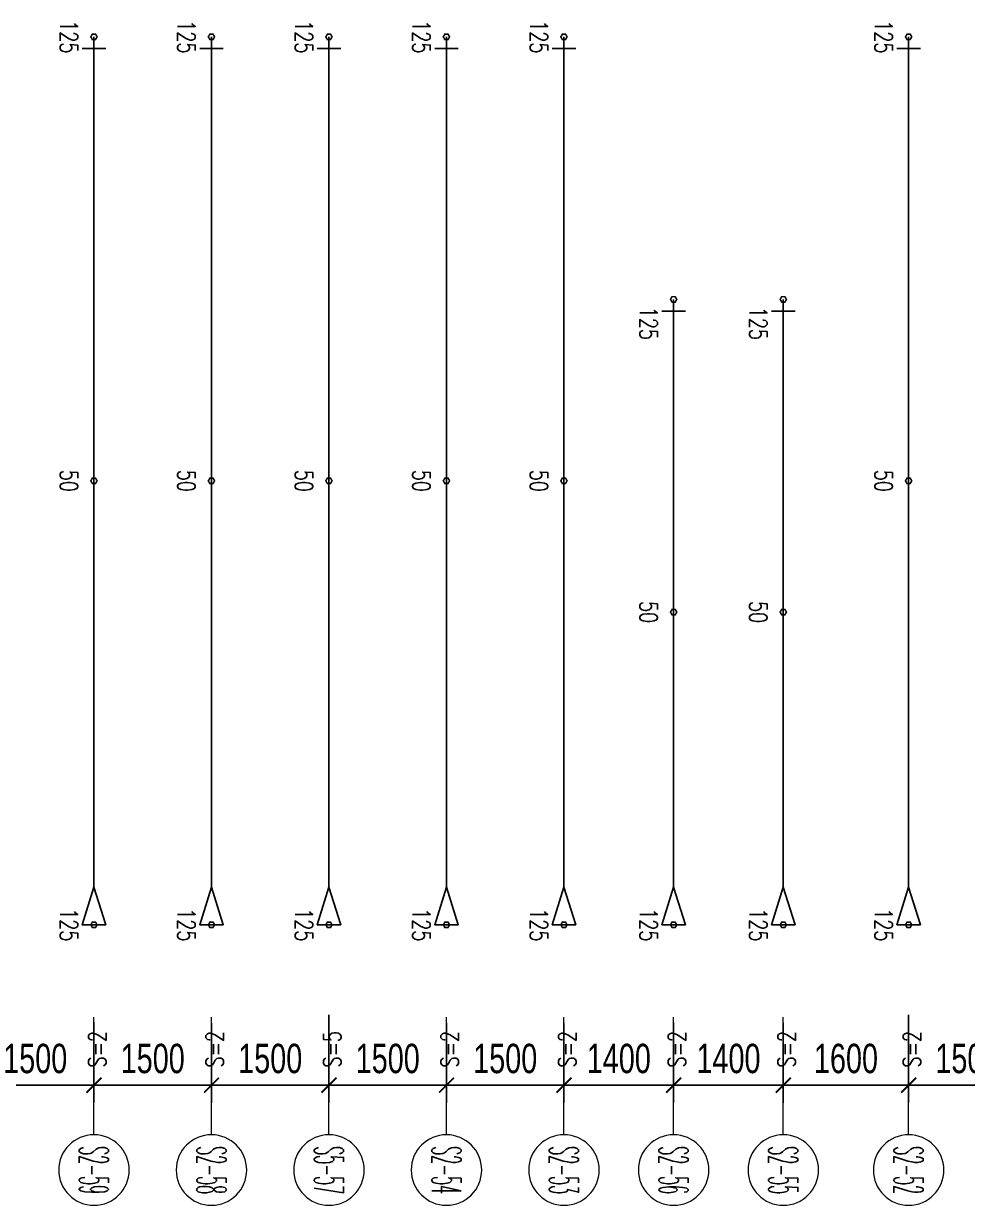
# Model space of a CAD drawing. Header units: millimetres. Extents: x 118516 to 588795, y -24154 to 50684.
# Drawn here: x 546102 to 558150, y 4690 to 19769 of the extents above; entities that cross this region are included whole.
import ezdxf
from ezdxf.enums import TextEntityAlignment as Align

# ---------------------------------------------------------------- set-up
doc = ezdxf.new("R2010")
doc.units = ezdxf.units.MM
doc.layers.get('0').update_dxf_attribs({"lineweight": 20})
doc.layers.get('Defpoints').update_dxf_attribs({"color": 151, "lineweight": 9})
doc.layers.add('ARES_TAG', color=3, linetype='Continuous')
doc.layers.add('NDC_S_TENDON', color=10, linetype='Continuous')
doc.layers.add('Current plane_Column', color=7, linetype='Continuous', true_color=0x4b00ff)
for name, color, linetype, lineweight in [('NDC_S-TENDON', 6, 'Continuous', 35), ('NDC_S_ANNO', 7, 'Continuous', 20), ('NDC_S_DIM', 1, 'Continuous', 15), ('NDC_S_SYMBOL', 1, 'Continuous', 15)]:
    doc.layers.add(name, color=color, linetype=linetype, lineweight=lineweight)
doc.styles.add('ARES_ROMANS_0.36', font='romans.shx', dxfattribs={"width": 0.36, "bigfont": 'vns.shx'})
doc.styles.add('NDC_ANNO', font='', dxfattribs={"width": 0.8})
doc.styles.add('NDC_DIM', font='', dxfattribs={"width": 0.75})
doc.styles.get('NDC_ANNO').set_extended_font_data('Dotum')
doc.styles.get('NDC_DIM').set_extended_font_data('Dotum')
doc.dimstyles.new('NDC_dim_150', dxfattribs={"dimscale": 150, "dimtxt": 2.5, "dimasz": 1.5, "dimexe": 1.5, "dimexo": 2.5, "dimgap": 1, "dimtad": 1, "dimdec": 0, "dimzin": 0, "dimdsep": 46, "dimtxsty": 'NDC_DIM', "dimblk": 'DIMMARK', "dimcen": 0.09, "dimdle": 1.2, "dimclrd": 1, "dimclre": 1, "dimclrt": 3, "dimadec": 0, "dimazin": 0, "dimtfac": 1, "dimtdec": 0, "dimtix": 1, "dimtofl": 0, "dimtmove": 0, "dimatfit": 3, "dimfxl": 8, "dimfxlon": 1, "dimtolj": 1, "dimtzin": 0, "dimarcsym": 0})

# ---------------------------------------------------------------- blocks, each defined once
blk = doc.blocks.new('*U695')
at = {"layer": 'NDC_S_SYMBOL', "color": 3}
blk.add_line((-7323, 0), (-5823, 0), dxfattribs=at)
blk.add_circle((-7773, 0), 450, dxfattribs=at)
at = {"layer": 'NDC_S_TENDON'}
for p, q in [((-3644, 0), (-3144, 0)), ((-3144, 0), (2787, 0)), ((2787, 0), (2336, 0)), ((2336, 0), (3336, 0)), ((3186, -150), (3186, 150))]:
    blk.add_line(p, q, dxfattribs=at)
blk.add_lwpolyline([(-4164, 0), (-4644, 150), (-4644, -150), (-4164, 0), (-3644, 0)], dxfattribs=at)
at = {"layer": 'ARES_TAG', "style": 'ARES_ROMANS_0.36', "width": 0.36}
blk.add_attdef('S3', text='', height=375, dxfattribs=at).set_placement((-7773, 0), align=Align.MIDDLE_CENTER)
blk = doc.blocks.new('*U657')
at = {"layer": 'NDC_S_SYMBOL', "color": 3}
blk.add_line((-7323, 0), (-5823, 0), dxfattribs=at)
blk.add_circle((-7773, 0), 450, dxfattribs=at)
at = {"layer": 'NDC_S_TENDON'}
for p, q in [((-3644, 0), (-3144, 0)), ((-3144, 0), (2787, 0)), ((2787, 0), (5686, 0)), ((5686, 0), (6686, 0)), ((6536, -150), (6536, 150))]:
    blk.add_line(p, q, dxfattribs=at)
blk.add_lwpolyline([(-4164, 0), (-4644, 150), (-4644, -150), (-4164, 0), (-3644, 0)], dxfattribs=at)
at = {"layer": 'ARES_TAG', "style": 'ARES_ROMANS_0.36', "width": 0.36}
blk.add_attdef('S3', text='', height=375, dxfattribs=at).set_placement((-7773, 0), align=Align.MIDDLE_CENTER)
blk = doc.blocks.new('HTB TDY')
at = {"layer": 'NDC_S-TENDON', "linetype": 'Continuous'}
for points, elevation in [([(38290, 10100, 20, 20, 0), (38270, 10135, 20, 20, 0), (38230, 10135, 20, 20, 0), (38210, 10100, 20, 20, 0), (38230, 10065, 20, 20, 0), (38270, 10065, 20, 20, 0)], 3575), ([(38290, 10100, 20, 20, 0), (38270, 10135, 20, 20, 0), (38230, 10135, 20, 20, 0), (38210, 10100, 20, 20, 0), (38230, 10065, 20, 20, 0), (38270, 10065, 20, 20, 0)], 3575), ([(39790, 10100, 20, 20, 0), (39770, 10135, 20, 20, 0), (39730, 10135, 20, 20, 0), (39710, 10100, 20, 20, 0), (39730, 10065, 20, 20, 0), (39770, 10065, 20, 20, 0)], 3575), ([(39790, 10100, 20, 20, 0), (39770, 10135, 20, 20, 0), (39730, 10135, 20, 20, 0), (39710, 10100, 20, 20, 0), (39730, 10065, 20, 20, 0), (39770, 10065, 20, 20, 0)], 3575), ([(41290, 10100, 20, 20, 0), (41270, 10135, 20, 20, 0), (41230, 10135, 20, 20, 0), (41210, 10100, 20, 20, 0), (41230, 10065, 20, 20, 0), (41270, 10065, 20, 20, 0)], 3575), ([(41290, 10100, 20, 20, 0), (41270, 10135, 20, 20, 0), (41230, 10135, 20, 20, 0), (41210, 10100, 20, 20, 0), (41230, 10065, 20, 20, 0), (41270, 10065, 20, 20, 0)], 3575), ([(42790, 10100, 20, 20, 0), (42770, 10135, 20, 20, 0), (42730, 10135, 20, 20, 0), (42710, 10100, 20, 20, 0), (42730, 10065, 20, 20, 0), (42770, 10065, 20, 20, 0)], 3575), ([(42790, 10100, 20, 20, 0), (42770, 10135, 20, 20, 0), (42730, 10135, 20, 20, 0), (42710, 10100, 20, 20, 0), (42730, 10065, 20, 20, 0), (42770, 10065, 20, 20, 0)], 3575), ([(44290, 10100, 20, 20, 0), (44270, 10135, 20, 20, 0), (44230, 10135, 20, 20, 0), (44210, 10100, 20, 20, 0), (44230, 10065, 20, 20, 0), (44270, 10065, 20, 20, 0)], 3575), ([(44290, 10100, 20, 20, 0), (44270, 10135, 20, 20, 0), (44230, 10135, 20, 20, 0), (44210, 10100, 20, 20, 0), (44230, 10065, 20, 20, 0), (44270, 10065, 20, 20, 0)], 3575), ([(48690, 10100, 20, 20, 0), (48670, 10135, 20, 20, 0), (48630, 10135, 20, 20, 0), (48610, 10100, 20, 20, 0), (48630, 10065, 20, 20, 0), (48670, 10065, 20, 20, 0)], 3575), ([(48690, 10100, 20, 20, 0), (48670, 10135, 20, 20, 0), (48630, 10135, 20, 20, 0), (48610, 10100, 20, 20, 0), (48630, 10065, 20, 20, 0), (48670, 10065, 20, 20, 0)], 3575), ([(45690, 6750, 20, 20, 0), (45670, 6785, 20, 20, 0), (45630, 6785, 20, 20, 0), (45610, 6750, 20, 20, 0), (45630, 6715, 20, 20, 0), (45670, 6715, 20, 20, 0)], 3575), ([(45690, 6750, 20, 20, 0), (45670, 6785, 20, 20, 0), (45630, 6785, 20, 20, 0), (45610, 6750, 20, 20, 0), (45630, 6715, 20, 20, 0), (45670, 6715, 20, 20, 0)], 3575), ([(47090, 6750, 20, 20, 0), (47070, 6785, 20, 20, 0), (47030, 6785, 20, 20, 0), (47010, 6750, 20, 20, 0), (47030, 6715, 20, 20, 0), (47070, 6715, 20, 20, 0)], 3575), ([(47090, 6750, 20, 20, 0), (47070, 6785, 20, 20, 0), (47030, 6785, 20, 20, 0), (47010, 6750, 20, 20, 0), (47030, 6715, 20, 20, 0), (47070, 6715, 20, 20, 0)], 3575), ([(38290, 4435, 20, 20, 0), (38270, 4470, 20, 20, 0), (38230, 4470, 20, 20, 0), (38210, 4435, 20, 20, 0), (38230, 4400, 20, 20, 0), (38270, 4400, 20, 20, 0)], 3500), ([(38290, 4435, 20, 20, 0), (38270, 4470, 20, 20, 0), (38230, 4470, 20, 20, 0), (38210, 4435, 20, 20, 0), (38230, 4400, 20, 20, 0), (38270, 4400, 20, 20, 0)], 3500), ([(39790, 4435, 20, 20, 0), (39770, 4470, 20, 20, 0), (39730, 4470, 20, 20, 0), (39710, 4435, 20, 20, 0), (39730, 4400, 20, 20, 0), (39770, 4400, 20, 20, 0)], 3500), ([(39790, 4435, 20, 20, 0), (39770, 4470, 20, 20, 0), (39730, 4470, 20, 20, 0), (39710, 4435, 20, 20, 0), (39730, 4400, 20, 20, 0), (39770, 4400, 20, 20, 0)], 3500), ([(41290, 4435, 20, 20, 0), (41270, 4470, 20, 20, 0), (41230, 4470, 20, 20, 0), (41210, 4435, 20, 20, 0), (41230, 4400, 20, 20, 0), (41270, 4400, 20, 20, 0)], 3500), ([(41290, 4435, 20, 20, 0), (41270, 4470, 20, 20, 0), (41230, 4470, 20, 20, 0), (41210, 4435, 20, 20, 0), (41230, 4400, 20, 20, 0), (41270, 4400, 20, 20, 0)], 3500), ([(42790, 4435, 20, 20, 0), (42770, 4470, 20, 20, 0), (42730, 4470, 20, 20, 0), (42710, 4435, 20, 20, 0), (42730, 4400, 20, 20, 0), (42770, 4400, 20, 20, 0)], 3500), ([(42790, 4435, 20, 20, 0), (42770, 4470, 20, 20, 0), (42730, 4470, 20, 20, 0), (42710, 4435, 20, 20, 0), (42730, 4400, 20, 20, 0), (42770, 4400, 20, 20, 0)], 3500), ([(44290, 4435, 20, 20, 0), (44270, 4470, 20, 20, 0), (44230, 4470, 20, 20, 0), (44210, 4435, 20, 20, 0), (44230, 4400, 20, 20, 0), (44270, 4400, 20, 20, 0)], 3500), ([(44290, 4435, 20, 20, 0), (44270, 4470, 20, 20, 0), (44230, 4470, 20, 20, 0), (44210, 4435, 20, 20, 0), (44230, 4400, 20, 20, 0), (44270, 4400, 20, 20, 0)], 3500), ([(48690, 4435, 20, 20, 0), (48670, 4470, 20, 20, 0), (48630, 4470, 20, 20, 0), (48610, 4435, 20, 20, 0), (48630, 4400, 20, 20, 0), (48670, 4400, 20, 20, 0)], 3500), ([(48690, 4435, 20, 20, 0), (48670, 4470, 20, 20, 0), (48630, 4470, 20, 20, 0), (48610, 4435, 20, 20, 0), (48630, 4400, 20, 20, 0), (48670, 4400, 20, 20, 0)], 3500), ([(45690, 2760, 20, 20, 0), (45670, 2795, 20, 20, 0), (45630, 2795, 20, 20, 0), (45610, 2760, 20, 20, 0), (45630, 2725, 20, 20, 0), (45670, 2725, 20, 20, 0)], 3500), ([(45690, 2760, 20, 20, 0), (45670, 2795, 20, 20, 0), (45630, 2795, 20, 20, 0), (45610, 2760, 20, 20, 0), (45630, 2725, 20, 20, 0), (45670, 2725, 20, 20, 0)], 3500), ([(47090, 2760, 20, 20, 0), (47070, 2795, 20, 20, 0), (47030, 2795, 20, 20, 0), (47010, 2760, 20, 20, 0), (47030, 2725, 20, 20, 0), (47070, 2725, 20, 20, 0)], 3500), ([(47090, 2760, 20, 20, 0), (47070, 2795, 20, 20, 0), (47030, 2795, 20, 20, 0), (47010, 2760, 20, 20, 0), (47030, 2725, 20, 20, 0), (47070, 2725, 20, 20, 0)], 3500), ([(38290, -1230, 20, 20, 0), (38270, -1195, 20, 20, 0), (38230, -1195, 20, 20, 0), (38210, -1230, 20, 20, 0), (38230, -1265, 20, 20, 0), (38270, -1265, 20, 20, 0)], 3575), ([(38290, -1230, 20, 20, 0), (38270, -1195, 20, 20, 0), (38230, -1195, 20, 20, 0), (38210, -1230, 20, 20, 0), (38230, -1265, 20, 20, 0), (38270, -1265, 20, 20, 0)], 3575), ([(39790, -1230, 20, 20, 0), (39770, -1195, 20, 20, 0), (39730, -1195, 20, 20, 0), (39710, -1230, 20, 20, 0), (39730, -1265, 20, 20, 0), (39770, -1265, 20, 20, 0)], 3575), ([(39790, -1230, 20, 20, 0), (39770, -1195, 20, 20, 0), (39730, -1195, 20, 20, 0), (39710, -1230, 20, 20, 0), (39730, -1265, 20, 20, 0), (39770, -1265, 20, 20, 0)], 3575), ([(41290, -1230, 20, 20, 0), (41270, -1195, 20, 20, 0), (41230, -1195, 20, 20, 0), (41210, -1230, 20, 20, 0), (41230, -1265, 20, 20, 0), (41270, -1265, 20, 20, 0)], 3575), ([(41290, -1230, 20, 20, 0), (41270, -1195, 20, 20, 0), (41230, -1195, 20, 20, 0), (41210, -1230, 20, 20, 0), (41230, -1265, 20, 20, 0), (41270, -1265, 20, 20, 0)], 3575), ([(42790, -1230, 20, 20, 0), (42770, -1195, 20, 20, 0), (42730, -1195, 20, 20, 0), (42710, -1230, 20, 20, 0), (42730, -1265, 20, 20, 0), (42770, -1265, 20, 20, 0)], 3575), ([(42790, -1230, 20, 20, 0), (42770, -1195, 20, 20, 0), (42730, -1195, 20, 20, 0), (42710, -1230, 20, 20, 0), (42730, -1265, 20, 20, 0), (42770, -1265, 20, 20, 0)], 3575), ([(44290, -1230, 20, 20, 0), (44270, -1195, 20, 20, 0), (44230, -1195, 20, 20, 0), (44210, -1230, 20, 20, 0), (44230, -1265, 20, 20, 0), (44270, -1265, 20, 20, 0)], 3575), ([(44290, -1230, 20, 20, 0), (44270, -1195, 20, 20, 0), (44230, -1195, 20, 20, 0), (44210, -1230, 20, 20, 0), (44230, -1265, 20, 20, 0), (44270, -1265, 20, 20, 0)], 3575), ([(45690, -1230, 20, 20, 0), (45670, -1195, 20, 20, 0), (45630, -1195, 20, 20, 0), (45610, -1230, 20, 20, 0), (45630, -1265, 20, 20, 0), (45670, -1265, 20, 20, 0)], 3575), ([(45690, -1230, 20, 20, 0), (45670, -1195, 20, 20, 0), (45630, -1195, 20, 20, 0), (45610, -1230, 20, 20, 0), (45630, -1265, 20, 20, 0), (45670, -1265, 20, 20, 0)], 3575), ([(47090, -1230, 20, 20, 0), (47070, -1195, 20, 20, 0), (47030, -1195, 20, 20, 0), (47010, -1230, 20, 20, 0), (47030, -1265, 20, 20, 0), (47070, -1265, 20, 20, 0)], 3575), ([(47090, -1230, 20, 20, 0), (47070, -1195, 20, 20, 0), (47030, -1195, 20, 20, 0), (47010, -1230, 20, 20, 0), (47030, -1265, 20, 20, 0), (47070, -1265, 20, 20, 0)], 3575), ([(48690, -1230, 20, 20, 0), (48670, -1195, 20, 20, 0), (48630, -1195, 20, 20, 0), (48610, -1230, 20, 20, 0), (48630, -1265, 20, 20, 0), (48670, -1265, 20, 20, 0)], 3575), ([(48690, -1230, 20, 20, 0), (48670, -1195, 20, 20, 0), (48630, -1195, 20, 20, 0), (48610, -1230, 20, 20, 0), (48630, -1265, 20, 20, 0), (48670, -1265, 20, 20, 0)], 3575)]:
    blk.add_lwpolyline(points, format="xyseb", close=True, dxfattribs=dict(at, elevation=elevation))
ref = blk.add_blockref('*U657', (38250, 3414, 3575), dxfattribs=dict(xscale=-1, rotation=270))
ref.add_attrib('S3', 'S2-59', dxfattribs={"layer": 'ARES_TAG', "height": 375, "rotation": 270, "style": 'ARES_ROMANS_0.36', "width": 0.36}).set_placement((38250, -4360, 3575), align=Align.MIDDLE_CENTER)
ref = blk.add_blockref('*U657', (39750, 3414, 3575), dxfattribs=dict(xscale=-1, rotation=270))
ref.add_attrib('S3', 'S2-58', dxfattribs={"layer": 'ARES_TAG', "height": 375, "rotation": 270, "style": 'ARES_ROMANS_0.36', "width": 0.36}).set_placement((39750, -4360, 3575), align=Align.MIDDLE_CENTER)
ref = blk.add_blockref('*U657', (41250, 3414, 3575), dxfattribs=dict(xscale=-1, rotation=270))
ref.add_attrib('S3', 'S5-57', dxfattribs={"layer": 'ARES_TAG', "height": 375, "rotation": 270, "style": 'ARES_ROMANS_0.36', "width": 0.36}).set_placement((41250, -4360, 3575), align=Align.MIDDLE_CENTER)
ref = blk.add_blockref('*U657', (42750, 3414, 3575), dxfattribs=dict(xscale=-1, rotation=270))
ref.add_attrib('S3', 'S2-54', dxfattribs={"layer": 'ARES_TAG', "height": 375, "rotation": 270, "style": 'ARES_ROMANS_0.36', "width": 0.36}).set_placement((42750, -4360, 3575), align=Align.MIDDLE_CENTER)
ref = blk.add_blockref('*U657', (44250, 3414, 3575), dxfattribs=dict(xscale=-1, rotation=270))
ref.add_attrib('S3', 'S2-53', dxfattribs={"layer": 'ARES_TAG', "height": 375, "rotation": 270, "style": 'ARES_ROMANS_0.36', "width": 0.36}).set_placement((44250, -4360, 3575), align=Align.MIDDLE_CENTER)
ref = blk.add_blockref('*U657', (48650, 3414, 3575), dxfattribs=dict(xscale=-1, rotation=270))
ref.add_attrib('S3', 'S2-52', dxfattribs={"layer": 'ARES_TAG', "height": 375, "rotation": 270, "style": 'ARES_ROMANS_0.36', "width": 0.36}).set_placement((48650, -4360, 3575), align=Align.MIDDLE_CENTER)
ref = blk.add_blockref('*U695', (45650, 3414, 3575), dxfattribs=dict(xscale=-1, rotation=270))
ref.add_attrib('S3', 'S2-56', dxfattribs={"layer": 'ARES_TAG', "height": 375, "rotation": 270, "style": 'ARES_ROMANS_0.36', "width": 0.36}).set_placement((45650, -4360, 3575), align=Align.MIDDLE_CENTER)
ref = blk.add_blockref('*U695', (47050, 3414, 3575), dxfattribs=dict(xscale=-1, rotation=270))
ref.add_attrib('S3', 'S2-55', dxfattribs={"layer": 'ARES_TAG', "height": 375, "rotation": 270, "style": 'ARES_ROMANS_0.36', "width": 0.36}).set_placement((47050, -4360, 3575), align=Align.MIDDLE_CENTER)
at = {"layer": 'NDC_S_ANNO', "linetype": 'Continuous', "char_height": 225, "attachment_point": 5, "line_spacing_factor": 0.75, "style": 'NDC_ANNO'}
for s, insert, rotation in [('\\FSTANDARD.shx;125', (37930, 10100, 3575), 270), ('\\FSTANDARD.shx;125', (39430, 10100, 3575), 270), ('\\FSTANDARD.shx;125', (40930, 10100, 3575), 270), ('\\FSTANDARD.shx;125', (42430, 10100, 3575), 270), ('\\FSTANDARD.shx;125', (43930, 10100, 3575), 270), ('\\FSTANDARD.shx;125', (48330, 10100, 3575), 270), ('\\FSTANDARD.shx;125', (45330, 6444, 3575), 270), ('\\FSTANDARD.shx;125', (46730, 6444, 3575), 270), ('\\FSTANDARD.shx;50', (37930, 4435, 3500), 270), ('\\FSTANDARD.shx;50', (39430, 4435, 3500), 270), ('\\FSTANDARD.shx;50', (40930, 4435, 3500), 270), ('\\FSTANDARD.shx;50', (42430, 4435, 3500), 270), ('\\FSTANDARD.shx;50', (43930, 4435, 3500), 270), ('\\FSTANDARD.shx;50', (48330, 4435, 3500), 270), ('\\FSTANDARD.shx;50', (45330, 2760, 3500), 270), ('\\FSTANDARD.shx;50', (46730, 2760, 3500), 270), ('\\FSTANDARD.shx;125', (37930, -1230, 3575), 270), ('\\FSTANDARD.shx;125', (39430, -1230, 3575), 270), ('\\FSTANDARD.shx;125', (40930, -1230, 3575), 270), ('\\FSTANDARD.shx;125', (42430, -1230, 3575), 270), ('\\FSTANDARD.shx;125', (43930, -1230, 3575), 270), ('\\FSTANDARD.shx;125', (45330, -1230, 3575), 270), ('\\FSTANDARD.shx;125', (46730, -1230, 3575), 270), ('\\FSTANDARD.shx;125', (48330, -1230, 3575), 270), ('\\FSTANDARD.shx;S=2', (38292, -2818, 3700), 90), ('\\FSTANDARD.shx;S=2', (39792, -2818, 3700), 90), ('{\\Fstandard|c129;S=\\Fstandard|c0;5}', (41292, -2818, 3700), 90), ('\\FSTANDARD.shx;S=2', (42792, -2818, 3700), 90), ('\\FSTANDARD.shx;S=2', (44292, -2818, 3700), 90), ('\\FSTANDARD.shx;S=2', (45692, -2818, 3700), 90), ('\\FSTANDARD.shx;S=2', (47092, -2818, 3700), 90), ('\\FSTANDARD.shx;S=2', (48692, -2818, 3700), 90)]:
    blk.add_mtext(s, dxfattribs=dict(at, insert=insert, rotation=rotation))
blk = doc.blocks.new('DIMMARK')
at = {"layer": 'NDC_S_DIM', "color": 1}
blk.add_line((-1.5, 0), (1, 0), dxfattribs=at)
at = {"layer": 'NDC_S_DIM', "color": 2, "const_width": 0.1}
blk.add_lwpolyline([(-0.424, -0.424), (0.424, 0.424)], dxfattribs=at)
blk = doc.blocks.new('*D296')
at = {"layer": 'Defpoints', "color": 0, "ltscale": 100, "transparency": 16777216}
for p in [(547000, 9705, 3567), (545500, 9594, 3563), (547000, 6224)]:
    blk.add_point(p, dxfattribs=at)
at = {"layer": 'NDC_S_DIM', "color": 1, "lineweight": -2, "ltscale": 100, "transparency": 16777216}
for p, q in [((545500, 7011), (545500, 5999)), ((547000, 7026), (547000, 5999)), ((545725, 6224), (546775, 6224))]:
    blk.add_line(p, q, dxfattribs=at)
at = {"layer": 'NDC_S_DIM', "color": 1, "lineweight": -2, "ltscale": 100, "transparency": 16777216, "xscale": 225, "yscale": 225, "zscale": 225, "rotation": 180}
blk.add_blockref('DIMMARK', (545500, 6224), dxfattribs=at)
at = {"layer": 'NDC_S_DIM', "color": 1, "lineweight": -2, "ltscale": 100, "transparency": 16777216, "xscale": 225, "yscale": 225, "zscale": 225}
blk.add_blockref('DIMMARK', (547000, 6224), dxfattribs=at)
at = {"layer": 'NDC_S_DIM', "color": 3, "ltscale": 100, "transparency": 16777216, "insert": (546250, 6562), "char_height": 375, "attachment_point": 5, "style": 'NDC_DIM'}
blk.add_mtext('\\A1;1500', dxfattribs=at)
blk = doc.blocks.new('*D297')
at = {"layer": 'Defpoints', "color": 0, "ltscale": 100, "transparency": 16777216}
for p in [(547000, 9705, 3567), (548500, 9613, 3568), (548500, 6224)]:
    blk.add_point(p, dxfattribs=at)
at = {"layer": 'NDC_S_DIM', "color": 1, "lineweight": -2, "ltscale": 100, "transparency": 16777216}
for p, q in [((547000, 7026), (547000, 5999)), ((548500, 7013), (548500, 5999)), ((547225, 6224), (548275, 6224))]:
    blk.add_line(p, q, dxfattribs=at)
at = {"layer": 'NDC_S_DIM', "color": 1, "lineweight": -2, "ltscale": 100, "transparency": 16777216, "xscale": 225, "yscale": 225, "zscale": 225, "rotation": 180}
blk.add_blockref('DIMMARK', (547000, 6224), dxfattribs=at)
at = {"layer": 'NDC_S_DIM', "color": 1, "lineweight": -2, "ltscale": 100, "transparency": 16777216, "xscale": 225, "yscale": 225, "zscale": 225}
blk.add_blockref('DIMMARK', (548500, 6224), dxfattribs=at)
at = {"layer": 'NDC_S_DIM', "color": 3, "ltscale": 100, "transparency": 16777216, "insert": (547750, 6562), "char_height": 375, "attachment_point": 5, "style": 'NDC_DIM'}
blk.add_mtext('\\A1;1500', dxfattribs=at)
blk = doc.blocks.new('*D298')
at = {"layer": 'Defpoints', "color": 0, "ltscale": 100, "transparency": 16777216}
for p in [(550000, 9659, 2875), (548500, 9613, 3568), (550000, 6224)]:
    blk.add_point(p, dxfattribs=at)
at = {"layer": 'NDC_S_DIM', "color": 1, "lineweight": -2, "ltscale": 100, "transparency": 16777216}
for p, q in [((550000, 7120), (550000, 5999)), ((548500, 7013), (548500, 5999)), ((548725, 6224), (549775, 6224))]:
    blk.add_line(p, q, dxfattribs=at)
at = {"layer": 'NDC_S_DIM', "color": 1, "lineweight": -2, "ltscale": 100, "transparency": 16777216, "xscale": 225, "yscale": 225, "zscale": 225, "rotation": 180}
blk.add_blockref('DIMMARK', (548500, 6224), dxfattribs=at)
at = {"layer": 'NDC_S_DIM', "color": 1, "lineweight": -2, "ltscale": 100, "transparency": 16777216, "xscale": 225, "yscale": 225, "zscale": 225}
blk.add_blockref('DIMMARK', (550000, 6224), dxfattribs=at)
at = {"layer": 'NDC_S_DIM', "color": 3, "ltscale": 100, "transparency": 16777216, "insert": (549250, 6562), "char_height": 375, "attachment_point": 5, "style": 'NDC_DIM'}
blk.add_mtext('\\A1;1500', dxfattribs=at)
blk = doc.blocks.new('*D299')
at = {"layer": 'Defpoints', "color": 0, "ltscale": 100, "transparency": 16777216}
for p in [(550000, 9659, 2875), (551500, 9659, 3575), (551500, 6224)]:
    blk.add_point(p, dxfattribs=at)
at = {"layer": 'NDC_S_DIM', "color": 1, "lineweight": -2, "ltscale": 100, "transparency": 16777216}
for p, q in [((550000, 7120), (550000, 5999)), ((551500, 7019), (551500, 5999)), ((550225, 6224), (551275, 6224))]:
    blk.add_line(p, q, dxfattribs=at)
at = {"layer": 'NDC_S_DIM', "color": 1, "lineweight": -2, "ltscale": 100, "transparency": 16777216, "xscale": 225, "yscale": 225, "zscale": 225, "rotation": 180}
blk.add_blockref('DIMMARK', (550000, 6224), dxfattribs=at)
at = {"layer": 'NDC_S_DIM', "color": 1, "lineweight": -2, "ltscale": 100, "transparency": 16777216, "xscale": 225, "yscale": 225, "zscale": 225}
blk.add_blockref('DIMMARK', (551500, 6224), dxfattribs=at)
at = {"layer": 'NDC_S_DIM', "color": 3, "ltscale": 100, "transparency": 16777216, "insert": (550750, 6562), "char_height": 375, "attachment_point": 5, "style": 'NDC_DIM'}
blk.add_mtext('\\A1;1500', dxfattribs=at)
blk = doc.blocks.new('*D300')
at = {"layer": 'Defpoints', "color": 0, "ltscale": 100, "transparency": 16777216}
for p in [(551500, 9668, 3568), (553000, 9668, 3568), (553000, 6224)]:
    blk.add_point(p, dxfattribs=at)
at = {"layer": 'NDC_S_DIM', "color": 1, "lineweight": -2, "ltscale": 100, "transparency": 16777216}
for p, q in [((551500, 7021), (551500, 5999)), ((553000, 7021), (553000, 5999)), ((551725, 6224), (552775, 6224))]:
    blk.add_line(p, q, dxfattribs=at)
at = {"layer": 'NDC_S_DIM', "color": 1, "lineweight": -2, "ltscale": 100, "transparency": 16777216, "xscale": 225, "yscale": 225, "zscale": 225, "rotation": 180}
blk.add_blockref('DIMMARK', (551500, 6224), dxfattribs=at)
at = {"layer": 'NDC_S_DIM', "color": 1, "lineweight": -2, "ltscale": 100, "transparency": 16777216, "xscale": 225, "yscale": 225, "zscale": 225}
blk.add_blockref('DIMMARK', (553000, 6224), dxfattribs=at)
at = {"layer": 'NDC_S_DIM', "color": 3, "ltscale": 100, "transparency": 16777216, "insert": (552250, 6562), "char_height": 375, "attachment_point": 5, "style": 'NDC_DIM'}
blk.add_mtext('\\A1;1500', dxfattribs=at)
blk = doc.blocks.new('*D301')
at = {"layer": 'Defpoints', "color": 0, "ltscale": 100, "transparency": 16777216}
for p in [(553000, 9668, 3568), (554400, 9672, 3575), (554400, 6224)]:
    blk.add_point(p, dxfattribs=at)
at = {"layer": 'NDC_S_DIM', "color": 1, "lineweight": -2, "ltscale": 100, "transparency": 16777216}
for p, q in [((553000, 7021), (553000, 5999)), ((554400, 7020), (554400, 5999)), ((553225, 6224), (554175, 6224))]:
    blk.add_line(p, q, dxfattribs=at)
at = {"layer": 'NDC_S_DIM', "color": 1, "lineweight": -2, "ltscale": 100, "transparency": 16777216, "xscale": 225, "yscale": 225, "zscale": 225, "rotation": 180}
blk.add_blockref('DIMMARK', (553000, 6224), dxfattribs=at)
at = {"layer": 'NDC_S_DIM', "color": 1, "lineweight": -2, "ltscale": 100, "transparency": 16777216, "xscale": 225, "yscale": 225, "zscale": 225}
blk.add_blockref('DIMMARK', (554400, 6224), dxfattribs=at)
at = {"layer": 'NDC_S_DIM', "color": 3, "ltscale": 100, "transparency": 16777216, "insert": (553700, 6562), "char_height": 375, "attachment_point": 5, "style": 'NDC_DIM'}
blk.add_mtext('\\A1;1400', dxfattribs=at)
blk = doc.blocks.new('*D302')
at = {"layer": 'Defpoints', "color": 0, "ltscale": 100, "transparency": 16777216}
for p in [(554400, 9672, 3575), (555800, 9658, 3575), (555800, 6224)]:
    blk.add_point(p, dxfattribs=at)
at = {"layer": 'NDC_S_DIM', "color": 1, "lineweight": -2, "ltscale": 100, "transparency": 16777216}
for p, q in [((554400, 7020), (554400, 5999)), ((555800, 7018), (555800, 5999)), ((554625, 6224), (555575, 6224))]:
    blk.add_line(p, q, dxfattribs=at)
at = {"layer": 'NDC_S_DIM', "color": 1, "lineweight": -2, "ltscale": 100, "transparency": 16777216, "xscale": 225, "yscale": 225, "zscale": 225, "rotation": 180}
blk.add_blockref('DIMMARK', (554400, 6224), dxfattribs=at)
at = {"layer": 'NDC_S_DIM', "color": 1, "lineweight": -2, "ltscale": 100, "transparency": 16777216, "xscale": 225, "yscale": 225, "zscale": 225}
blk.add_blockref('DIMMARK', (555800, 6224), dxfattribs=at)
at = {"layer": 'NDC_S_DIM', "color": 3, "ltscale": 100, "transparency": 16777216, "insert": (555100, 6562), "char_height": 375, "attachment_point": 5, "style": 'NDC_DIM'}
blk.add_mtext('\\A1;1400', dxfattribs=at)
blk = doc.blocks.new('*D303')
at = {"layer": 'Defpoints', "color": 0, "ltscale": 100, "transparency": 16777216}
for p in [(555800, 9658, 3575), (557400, 9659, 2875), (557400, 6224)]:
    blk.add_point(p, dxfattribs=at)
at = {"layer": 'NDC_S_DIM', "color": 1, "lineweight": -2, "ltscale": 100, "transparency": 16777216}
for p, q in [((557400, 7120), (557400, 5999)), ((555800, 7018), (555800, 5999)), ((556025, 6224), (557175, 6224))]:
    blk.add_line(p, q, dxfattribs=at)
at = {"layer": 'NDC_S_DIM', "color": 1, "lineweight": -2, "ltscale": 100, "transparency": 16777216, "xscale": 225, "yscale": 225, "zscale": 225, "rotation": 180}
blk.add_blockref('DIMMARK', (555800, 6224), dxfattribs=at)
at = {"layer": 'NDC_S_DIM', "color": 1, "lineweight": -2, "ltscale": 100, "transparency": 16777216, "xscale": 225, "yscale": 225, "zscale": 225}
blk.add_blockref('DIMMARK', (557400, 6224), dxfattribs=at)
at = {"layer": 'NDC_S_DIM', "color": 3, "ltscale": 100, "transparency": 16777216, "insert": (556600, 6562), "char_height": 375, "attachment_point": 5, "style": 'NDC_DIM'}
blk.add_mtext('\\A1;1600', dxfattribs=at)
blk = doc.blocks.new('*D304')
at = {"layer": 'Defpoints', "color": 0, "ltscale": 100, "transparency": 16777216}
for p in [(557400, 9659, 2875), (558900, 9565, 3569), (558900, 6224)]:
    blk.add_point(p, dxfattribs=at)
at = {"layer": 'NDC_S_DIM', "color": 1, "lineweight": -2, "ltscale": 100, "transparency": 16777216}
for p, q in [((557400, 7120), (557400, 5999)), ((558900, 7006), (558900, 5999)), ((557625, 6224), (558675, 6224))]:
    blk.add_line(p, q, dxfattribs=at)
at = {"layer": 'NDC_S_DIM', "color": 1, "lineweight": -2, "ltscale": 100, "transparency": 16777216, "xscale": 225, "yscale": 225, "zscale": 225, "rotation": 180}
blk.add_blockref('DIMMARK', (557400, 6224), dxfattribs=at)
at = {"layer": 'NDC_S_DIM', "color": 1, "lineweight": -2, "ltscale": 100, "transparency": 16777216, "xscale": 225, "yscale": 225, "zscale": 225}
blk.add_blockref('DIMMARK', (558900, 6224), dxfattribs=at)
at = {"layer": 'NDC_S_DIM', "color": 3, "ltscale": 100, "transparency": 16777216, "insert": (558150, 6562), "char_height": 375, "attachment_point": 5, "style": 'NDC_DIM'}
blk.add_mtext('\\A1;1500', dxfattribs=at)

msp = doc.modelspace()

# ---------------------------------------------------------------- block references
at = {"layer": 'Current plane_Column'}
msp.add_blockref('HTB TDY', (508750, 9500), dxfattribs=at)

# ---------------------------------------------------------------- dimensions: what is measured, and where the dimension line sits
at = {"layer": 'NDC_S_DIM', "ltscale": 100}
for base, p1, p2, picture, middle in [((547000, 6224.3), (545500, 9593.5, 3563.2), (547000, 9705.3, 3567.2), '*D296', (546250, 6562)), ((548500, 6224.3), (547000, 9705.3, 3567.2), (548500, 9612.5, 3568.4), '*D297', (547750, 6562)), ((550000, 6224.3), (548500, 9612.5, 3568.4), (550000, 9659, 2875), '*D298', (549250, 6562)), ((551500, 6224.3), (550000, 9659, 2875), (551500, 9659, 3575), '*D299', (550750, 6562)), ((553000, 6224.3), (551500, 9668.2, 3567.7), (553000, 9668.2, 3567.7), '*D300', (552250, 6562)), ((554400, 6224.3), (553000, 9668.2, 3567.7), (554400, 9671.9, 3575), '*D301', (553700, 6562)), ((555800, 6224.3), (554400, 9671.9, 3575), (555800, 9658, 3575), '*D302', (555100, 6562)), ((557400, 6224.3), (555800, 9658, 3575), (557400, 9659, 2875), '*D303', (556600, 6562)), ((558900, 6224.3), (557400, 9659, 2875), (558900, 9565.2, 3569.1), '*D304', (558150, 6562))]:
    dim = msp.add_linear_dim(base=base, p1=p1, p2=p2, dimstyle='NDC_dim_150', override={"dimtmove": 1}, dxfattribs=at)
    dim.commit()
    dim.dimension.update_dxf_attribs({"geometry": picture, "text_midpoint": middle})

doc.saveas('drawing.dxf')
